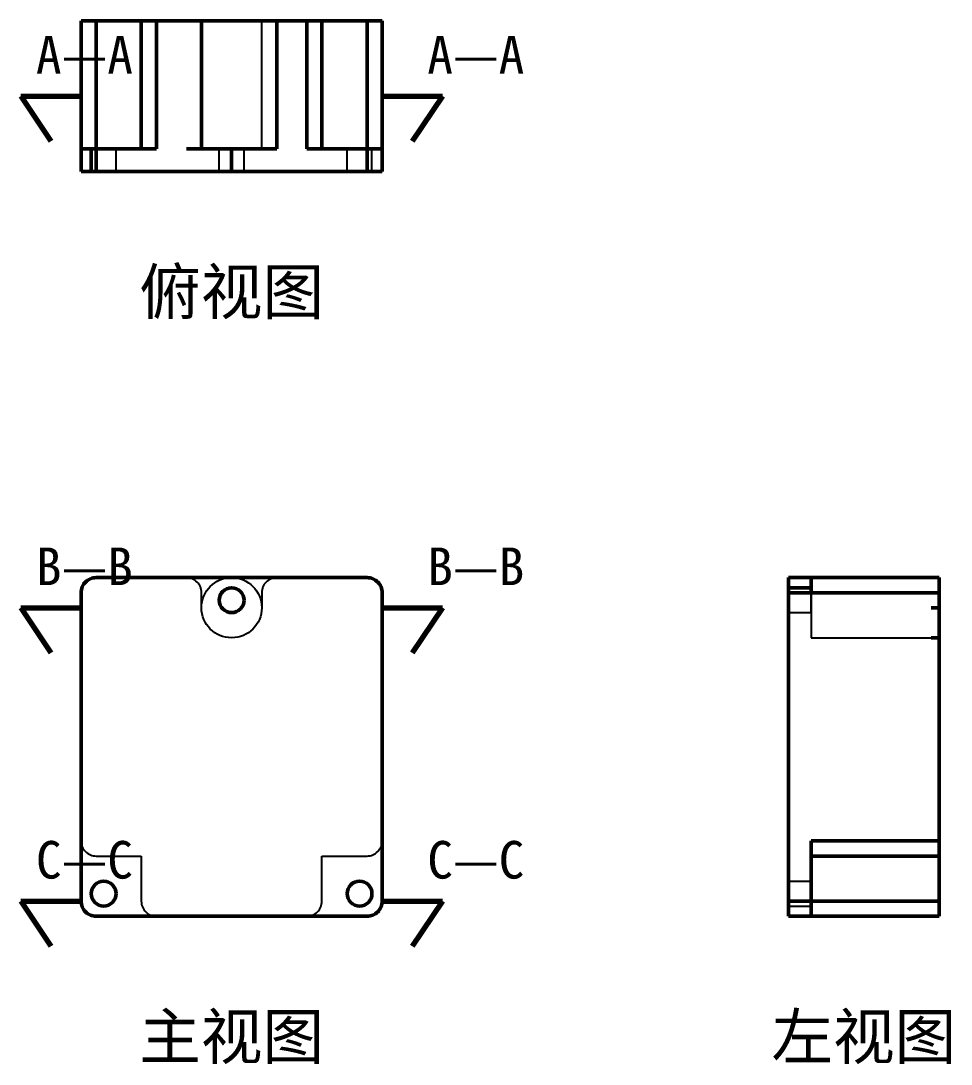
# Model space of a CAD drawing. Header units: millimetres. Extents: x -49 to 118, y -287 to 121.
# Drawn here: x -6 to 117.6, y -17.7 to 121 of the extents above; entities that cross this region are included whole.
import ezdxf
from ezdxf.enums import TextEntityAlignment as Align

# ---------------------------------------------------------------- set-up
doc = ezdxf.new("R2010")
doc.units = ezdxf.units.MM
for name, color, linetype, lineweight in [('剖切线', 1, 'Continuous', 70), ('可见轮廓', 7, 'Continuous', 50), ('标注', 2, 'Continuous', 25), ('隐藏线', 5, 'Continuous', 25)]:
    doc.layers.add(name, color=color, linetype=linetype, lineweight=lineweight)
doc.styles.add('中文字体', font='simhei.ttf')

msp = doc.modelspace()

# ---------------------------------------------------------------- linework, layer by layer
at = {"layer": '剖切线'}
for p, q in [((-6, 111), (2, 111)), ((-6, 111), (-2, 105)), ((42, 111), (50, 111)), ((50, 111), (46, 105)), ((-6, 43), (2, 43)), ((-6, 43), (-2, 37)), ((42, 43), (50, 43)), ((50, 43), (46, 37)), ((-6, 4), (2, 4)), ((-6, 4), (-2, -2)), ((42, 4), (50, 4)), ((50, 4), (46, -2))]:
    msp.add_line(p, q, dxfattribs=at)
at = {"layer": '可见轮廓'}
for p, q in [((2, 112.5), (2, 121)), ((2, 121), (2.01, 121)), ((2, 121), (4, 121)), ((2, 121), (2, 101)), ((2, 104), (2, 121)), ((2.04, 121), (2.09, 121)), ((2.09, 121), (2.15, 121)), ((2.15, 121), (2.24, 121)), ((2.24, 121), (2.34, 121)), ((2.34, 121), (2.45, 121)), ((2.45, 121), (2.59, 121)), ((2.59, 121), (2.73, 121)), ((2.73, 121), (2.89, 121)), ((2.89, 121), (3.06, 121)), ((3.06, 121), (3.23, 121)), ((3.23, 121), (3.42, 121)), ((3.42, 121), (3.61, 121)), ((3.61, 121), (3.8, 121)), ((3.8, 121), (4, 121)), ((7, 121), (4, 121)), ((4, 121), (4, 112.5)), ((10, 121), (7, 121)), ((10, 121), (10.01, 121)), ((10, 112.5), (10, 121)), ((10, 121), (12, 121)), ((10, 104), (10, 121)), ((10.04, 121), (10.09, 121)), ((10.09, 121), (10.15, 121)), ((10.15, 121), (10.24, 121)), ((10.24, 121), (10.34, 121)), ((10.34, 121), (10.45, 121)), ((10.45, 121), (10.59, 121)), ((10.59, 121), (10.73, 121)), ((10.73, 121), (10.89, 121)), ((10.89, 121), (11.06, 121)), ((11.06, 121), (11.23, 121)), ((11.23, 121), (11.42, 121)), ((11.42, 121), (11.61, 121)), ((11.61, 121), (11.8, 121)), ((11.8, 121), (12, 121)), ((12, 121), (22, 121)), ((12, 121), (12, 112.5)), ((16, 121), (18, 121)), ((18, 121), (26, 121)), ((18, 104), (18, 121)), ((22, 121), (32, 121)), ((26, 121), (28, 121)), ((28, 104), (28, 121)), ((32, 121), (32.2, 121)), ((32, 112.5), (32, 121)), ((32, 121), (34, 121)), ((32, 104), (32, 121)), ((32.2, 121), (32.39, 121)), ((32.39, 121), (32.58, 121)), ((32.58, 121), (32.77, 121)), ((32.77, 121), (32.94, 121)), ((32.94, 121), (33.11, 121)), ((33.11, 121), (33.27, 121)), ((33.27, 121), (33.41, 121)), ((33.41, 121), (33.55, 121)), ((33.55, 121), (33.66, 121)), ((33.66, 121), (33.76, 121)), ((33.76, 121), (33.85, 121)), ((33.85, 121), (33.91, 121)), ((33.91, 121), (33.96, 121)), ((33.96, 121), (33.99, 121)), ((37, 121), (34, 121)), ((34, 121), (34, 112.5)), ((40, 121), (37, 121)), ((40, 121), (40.2, 121)), ((40, 112.5), (40, 121)), ((40, 121), (42, 121)), ((40, 121), (40, 101)), ((40, 104), (40, 121)), ((40.2, 121), (40.39, 121)), ((40.39, 121), (40.58, 121)), ((40.58, 121), (40.77, 121)), ((40.77, 121), (40.94, 121)), ((40.94, 121), (41.11, 121)), ((41.11, 121), (41.27, 121)), ((41.27, 121), (41.41, 121)), ((41.41, 121), (41.55, 121)), ((41.55, 121), (41.66, 121)), ((41.66, 121), (41.76, 121)), ((41.76, 121), (41.85, 121)), ((41.85, 121), (41.91, 121)), ((41.91, 121), (41.96, 121)), ((41.96, 121), (41.99, 121)), ((42, 111), (42, 121)), ((42, 121), (42, 112.5)), ((42, 104), (42, 121)), ((2, 111), (2, 112.5)), ((4, 112.5), (4, 104)), ((10, 104), (10, 112.5)), ((12, 112.5), (12, 111)), ((32, 111), (32, 112.5)), ((34, 112.5), (34, 104)), ((40, 104), (40, 112.5)), ((42, 112.5), (42, 111)), ((2, 104), (2, 111)), ((12, 111), (12, 104)), ((32, 104), (32, 111)), ((42, 104), (42, 111)), ((2, 104), (2, 101)), ((2, 102.5), (2, 104)), ((2, 104), (2.01, 104)), ((2.04, 104), (2.09, 104)), ((2.09, 104), (2.15, 104)), ((2.15, 104), (2.24, 104)), ((2.24, 104), (2.34, 104)), ((2.34, 104), (2.45, 104)), ((2.45, 104), (2.59, 104)), ((2.59, 104), (2.73, 104)), ((2.76, 104), (2.67, 104)), ((2.73, 104), (2.89, 104)), ((2.85, 104), (2.76, 104)), ((2.94, 104), (2.85, 104)), ((2.89, 104), (3.06, 104)), ((3.04, 104), (2.94, 104)), ((3.14, 104), (3.04, 104)), ((3.06, 104), (3.23, 104)), ((3.23, 104), (3.42, 104)), ((3.35, 104), (3.24, 104)), ((3.35, 104), (3.36, 104)), ((3.35, 102.5), (3.35, 104)), ((3.36, 104), (3.39, 104)), ((3.42, 104), (3.61, 104)), ((3.45, 104), (3.52, 104)), ((3.52, 104), (3.62, 104)), ((3.61, 104), (3.8, 104)), ((3.62, 104), (3.73, 104)), ((3.73, 104), (3.86, 104)), ((3.8, 104), (4, 104)), ((3.86, 104), (4, 104)), ((4, 104), (7, 104)), ((4, 104), (4, 102.5)), ((4, 104), (4, 101)), ((7, 104), (12, 104)), ((18, 104), (16, 104)), ((18, 104), (26, 104)), ((20.35, 103.81), (20.35, 104)), ((22, 101), (22, 104)), ((22, 103.81), (22, 104)), ((23.65, 103.81), (23.65, 104)), ((28, 104), (26, 104)), ((32, 104), (37, 104)), ((37, 104), (40, 104)), ((40, 104), (40.2, 104)), ((40, 102.5), (40, 104)), ((40.2, 104), (40.39, 104)), ((40.39, 104), (40.58, 104)), ((40.58, 104), (40.77, 104)), ((40.77, 104), (40.94, 104)), ((40.94, 104), (41.11, 104)), ((41.11, 104), (41.27, 104)), ((41.27, 104), (41.41, 104)), ((41.41, 104), (41.55, 104)), ((41.55, 104), (41.66, 104)), ((41.66, 104), (41.76, 104)), ((41.76, 104), (41.85, 104)), ((41.85, 104), (41.91, 104)), ((41.91, 104), (41.96, 104)), ((41.96, 104), (41.99, 104)), ((42, 104), (42, 102.5)), ((42, 104), (42, 101)), ((2, 101), (2, 102.5)), ((3.35, 101), (3.35, 102.5)), ((4, 102.5), (4, 101)), ((40, 101), (40, 102.5)), ((42, 102.5), (42, 101)), ((2, 101), (2.01, 101)), ((4, 101), (2, 101)), ((2.04, 101), (2.09, 101)), ((2.09, 101), (2.15, 101)), ((2.15, 101), (2.24, 101)), ((2.24, 101), (2.34, 101)), ((2.34, 101), (2.45, 101)), ((2.45, 101), (2.59, 101)), ((2.59, 101), (2.67, 101)), ((2.67, 101), (2.76, 101)), ((2.89, 101), (2.73, 101)), ((2.76, 101), (2.85, 101)), ((2.85, 101), (2.94, 101)), ((3.06, 101), (2.89, 101)), ((2.94, 101), (3.04, 101)), ((3.04, 101), (3.14, 101)), ((3.14, 101), (3.24, 101)), ((3.42, 101), (3.23, 101)), ((3.24, 101), (3.35, 101)), ((3.35, 101), (3.35, 101.19)), ((3.35, 101), (3.36, 101)), ((3.36, 101), (3.39, 101)), ((3.61, 101), (3.42, 101)), ((3.45, 101), (3.52, 101)), ((3.52, 101), (3.62, 101)), ((3.8, 101), (3.61, 101)), ((3.62, 101), (3.73, 101)), ((3.73, 101), (3.86, 101)), ((4, 101), (3.8, 101)), ((3.86, 101), (4, 101)), ((4, 101), (22, 101)), ((5, 101), (5, 101.19)), ((6.65, 101), (6.65, 101.19)), ((20.35, 101), (20.35, 101.19)), ((22, 101), (22, 101.19)), ((22, 101), (40, 101)), ((23.65, 101), (23.65, 101.19)), ((37.35, 101), (37.35, 101.19)), ((39, 101), (39, 101.19)), ((40.2, 101), (40, 101)), ((42, 101), (40, 101)), ((40.39, 101), (40.2, 101)), ((40.58, 101), (40.39, 101)), ((40.77, 101), (40.58, 101)), ((40.65, 101), (40.65, 101.19)), ((40.94, 101), (40.77, 101)), ((41.11, 101), (40.94, 101)), ((41.27, 101), (41.11, 101)), ((41.41, 101), (41.27, 101)), ((41.55, 101), (41.41, 101)), ((41.66, 101), (41.55, 101)), ((41.76, 101), (41.66, 101)), ((41.85, 101), (41.76, 101)), ((41.91, 101), (41.85, 101)), ((41.96, 101), (41.91, 101)), ((42, 101), (41.99, 101)), ((4, 47), (22, 47)), ((22, 47), (40, 47)), ((99, 47), (96, 47)), ((96, 47), (106, 47)), ((96, 45), (96, 47)), ((116, 47), (96, 47)), ((96, 46.96), (96, 46.99)), ((96, 46.91), (96, 46.96)), ((96, 46.85), (96, 46.91)), ((96, 46.76), (96, 46.85)), ((96, 46.66), (96, 46.76)), ((96, 46.55), (96, 46.66)), ((96, 46.41), (96, 46.55)), ((96, 46.27), (96, 46.41)), ((96, 46.33), (96, 46.24)), ((96, 46.11), (96, 46.27)), ((96, 46.24), (96, 46.15)), ((96, 46.15), (96, 46.06)), ((96, 45.94), (96, 46.11)), ((96, 46.06), (96, 45.96)), ((96, 45.96), (96, 45.86)), ((96, 45.77), (96, 45.94)), ((96, 45.58), (96, 45.77)), ((106, 47), (99, 47)), ((99, 47), (116, 47)), ((99, 46.96), (99, 46.99)), ((99, 46.91), (99, 46.96)), ((99, 46.85), (99, 46.91)), ((99, 46.76), (99, 46.85)), ((99, 46.66), (99, 46.76)), ((99, 46.55), (99, 46.66)), ((99, 46.41), (99, 46.55)), ((99, 46.33), (99, 46.41)), ((99, 46.24), (99, 46.33)), ((99, 46.27), (99, 46.11)), ((99, 46.15), (99, 46.24)), ((99, 46.06), (99, 46.15)), ((99, 46.11), (99, 45.94)), ((99, 45.96), (99, 46.06)), ((99, 45.86), (99, 45.96)), ((99, 45.76), (99, 45.86)), ((99, 45.77), (99, 45.58)), ((107.5, 47), (106, 47)), ((106, 47), (116, 47)), ((116, 47), (107.5, 47)), ((116, 47), (116, 45)), ((116, 46.96), (116, 46.99)), ((116, 46.91), (116, 46.96)), ((116, 46.85), (116, 46.91)), ((116, 46.76), (116, 46.85)), ((116, 46.66), (116, 46.76)), ((116, 46.55), (116, 46.66)), ((116, 46.41), (116, 46.55)), ((116, 46.27), (116, 46.41)), ((116, 46.11), (116, 46.27)), ((116, 45.94), (116, 46.11)), ((116, 45.77), (116, 45.94)), ((116, 45.58), (116, 45.77)), ((2, 24.5), (2, 45)), ((42, 45), (42, 24.5)), ((96, 45.76), (96, 45.65)), ((96, 45.65), (97.5, 45.65)), ((96, 45.64), (96, 45.65)), ((96, 45.65), (96, 42.35)), ((96, 45.65), (96.19, 45.65)), ((96, 45.55), (96, 45.61)), ((96, 45.39), (96, 45.58)), ((96, 45.48), (96, 45.55)), ((96, 45.38), (96, 45.48)), ((96, 45.2), (96, 45.39)), ((96, 45.27), (96, 45.38)), ((96, 45.14), (96, 45.27)), ((96, 45), (96, 45.2)), ((96, 45), (96, 45.14)), ((96, 45), (96, 24.5)), ((106, 45), (96, 45)), ((116, 45), (96, 45)), ((97.5, 45.65), (99, 45.65)), ((99, 45.65), (99, 45.76)), ((99, 45.64), (99, 45.65)), ((99, 45.55), (99, 45.61)), ((99, 45.58), (99, 45.39)), ((99, 45.48), (99, 45.55)), ((99, 45.38), (99, 45.48)), ((99, 45.39), (99, 45.2)), ((99, 45.27), (99, 45.38)), ((99, 45.14), (99, 45.27)), ((99, 45.2), (99, 45)), ((99, 45), (99, 45.14)), ((99, 45), (116, 45)), ((116, 45), (106, 45)), ((116, 45.39), (116, 45.58)), ((116, 45.2), (116, 45.39)), ((116, 45), (116, 45.2)), ((116, 45), (116, 24.5)), ((114.94, 43), (116, 43)), ((116, 43), (116, 39)), ((96, 42.35), (96.19, 42.35)), ((114.94, 39), (116, 39)), ((2, 4), (2, 24.5)), ((42, 24.5), (42, 4)), ((96, 24.5), (96, 4)), ((116, 24.5), (116, 12)), ((99, 12), (99, 7)), ((99, 12), (99, 11.8)), ((99, 12), (106, 12)), ((99, 10), (99, 12)), ((99, 12), (116, 12)), ((99, 11.8), (99, 11.61)), ((99, 11.61), (99, 11.42)), ((99, 11.42), (99, 11.23)), ((99, 11.23), (99, 11.06)), ((106, 12), (107.5, 12)), ((107.5, 12), (116, 12)), ((116, 12), (116, 11.8)), ((116, 12), (116, 10)), ((116, 11.8), (116, 11.61)), ((116, 11.61), (116, 11.42)), ((116, 11.42), (116, 11.23)), ((116, 11.23), (116, 11.06)), ((99, 11.06), (99, 10.89)), ((99, 10.89), (99, 10.73)), ((99, 10.73), (99, 10.59)), ((107.5, 10), (99, 10)), ((99, 10), (116, 10)), ((116, 10), (107.5, 10)), ((116, 11.06), (116, 10.89)), ((116, 10.89), (116, 10.73)), ((116, 10.73), (116, 10.59)), ((116, 10.59), (116, 10.45)), ((116, 10.45), (116, 10.34)), ((116, 10.34), (116, 10.24)), ((116, 10.24), (116, 10.15)), ((116, 10.15), (116, 10.09)), ((116, 10.09), (116, 10.04)), ((116, 10.04), (116, 10.01)), ((116, 7), (116, 10)), ((99, 7), (99, 4)), ((116, 4), (116, 7)), ((96, 6.65), (96, 3.35)), ((96, 6.65), (96, 3.35)), ((96, 6.65), (96.19, 6.65)), ((98.81, 6.65), (99, 6.65)), ((99, 6.65), (99, 3.35)), ((96, 3.8), (96, 4)), ((96, 4), (97.5, 4)), ((96, 2), (96, 4)), ((99, 4), (96, 4)), ((96, 3.61), (96, 3.8)), ((96, 3.42), (96, 3.61)), ((96, 3.23), (96, 3.42)), ((96, 3.35), (96.19, 3.35)), ((96, 3.35), (96.19, 3.35)), ((96, 3.06), (96, 3.23)), ((96, 2.89), (96, 3.06)), ((96, 2.73), (96, 2.89)), ((97.5, 4), (99, 4)), ((98.81, 3.35), (99, 3.35)), ((99, 4), (99, 3.8)), ((99, 4), (107.5, 4)), ((99, 4), (99, 2)), ((99, 4), (116, 4)), ((99, 3.8), (99, 3.61)), ((99, 3.61), (99, 3.42)), ((99, 3.42), (99, 3.23)), ((99, 3.23), (99, 3.06)), ((99, 3.06), (99, 2.89)), ((99, 2.89), (99, 2.73)), ((107.5, 4), (116, 4)), ((116, 4), (116, 3.8)), ((116, 4), (116, 2)), ((116, 3.8), (116, 3.61)), ((116, 3.61), (116, 3.42)), ((116, 3.42), (116, 3.23)), ((116, 3.23), (116, 3.06)), ((116, 3.06), (116, 2.89)), ((116, 2.89), (116, 2.73)), ((22, 2), (4, 2)), ((40, 2), (22, 2)), ((96, 2.59), (96, 2.73)), ((96, 2.45), (96, 2.59)), ((96, 2.34), (96, 2.45)), ((96, 2.24), (96, 2.34)), ((96, 2.15), (96, 2.24)), ((96, 2.09), (96, 2.15)), ((96, 2.04), (96, 2.09)), ((96, 2), (96, 2.01)), ((97.5, 2), (96, 2)), ((99, 2), (96, 2)), ((99, 2), (97.5, 2)), ((99, 2.73), (99, 2.59)), ((99, 2.59), (99, 2.45)), ((99, 2.45), (99, 2.34)), ((99, 2.34), (99, 2.24)), ((99, 2.24), (99, 2.15)), ((99, 2.15), (99, 2.09)), ((99, 2.09), (99, 2.04)), ((99, 2.04), (99, 2.01)), ((99, 2), (106, 2)), ((99, 2), (116, 2)), ((106, 2), (107.5, 2)), ((107.5, 2), (116, 2)), ((116, 2.73), (116, 2.59)), ((116, 2.59), (116, 2.45)), ((116, 2.45), (116, 2.34)), ((116, 2.34), (116, 2.24)), ((116, 2.24), (116, 2.15)), ((116, 2.15), (116, 2.09)), ((116, 2.09), (116, 2.04)), ((116, 2.04), (116, 2.01))]:
    msp.add_line(p, q, dxfattribs=at)
for centre in [(22, 44), (5, 5), (39, 5)]:
    msp.add_circle(centre, 1.65, dxfattribs=at)
for centre, start, end in [((4, 45), 135, 180), ((4, 45), 90, 135), ((40, 45), 45, 90), ((40, 45), 0, 45), ((4, 4), 180, -135), ((40, 4), -45, 0), ((4, 4), -135, -90), ((40, 4), -90, -45)]:
    msp.add_arc(centre, 2, start, end, dxfattribs=at)
at = {"layer": '隐藏线'}
for p, q in [((2, 121), (2, 111)), ((2.04, 121), (2.01, 121)), ((16, 121), (4, 121)), ((16.2, 121), (16, 121)), ((16.39, 121), (16.2, 121)), ((16.58, 121), (16.39, 121)), ((16.77, 121), (16.58, 121)), ((16.94, 121), (16.77, 121)), ((17.11, 121), (16.94, 121)), ((17.27, 121), (17.11, 121)), ((17.41, 121), (17.27, 121)), ((17.55, 121), (17.41, 121)), ((17.66, 121), (17.55, 121)), ((17.76, 121), (17.66, 121)), ((17.85, 121), (17.76, 121)), ((17.91, 121), (17.85, 121)), ((17.96, 121), (17.91, 121)), ((18, 121), (17.99, 121)), ((18, 121), (18.08, 121)), ((18, 121), (18, 112.5)), ((18.08, 121), (18.31, 121)), ((18.31, 121), (18.68, 121)), ((18.68, 121), (19.17, 121)), ((19.17, 121), (19.78, 121)), ((19.78, 121), (20.47, 121)), ((20.47, 121), (21.22, 121)), ((21.22, 121), (22, 121)), ((22, 121), (22.78, 121)), ((22.78, 121), (23.53, 121)), ((23.53, 121), (24.22, 121)), ((24.22, 121), (24.83, 121)), ((24.83, 121), (25.32, 121)), ((25.32, 121), (25.69, 121)), ((25.69, 121), (25.92, 121)), ((25.92, 121), (26, 121)), ((26, 112.5), (26, 121)), ((26.04, 121), (26.01, 121)), ((26.09, 121), (26.04, 121)), ((26.15, 121), (26.09, 121)), ((26.24, 121), (26.15, 121)), ((26.34, 121), (26.24, 121)), ((26.45, 121), (26.34, 121)), ((26.59, 121), (26.45, 121)), ((26.73, 121), (26.59, 121)), ((26.89, 121), (26.73, 121)), ((27.06, 121), (26.89, 121)), ((27.23, 121), (27.06, 121)), ((27.42, 121), (27.23, 121)), ((27.61, 121), (27.42, 121)), ((27.8, 121), (27.61, 121)), ((28, 121), (27.8, 121)), ((40, 121), (28, 121)), ((18, 112.5), (18, 104)), ((26, 104), (26, 112.5)), ((3.38, 104), (3.35, 104)), ((3.48, 104), (3.38, 104)), ((3.63, 104), (3.48, 104)), ((3.67, 104), (3.59, 104)), ((3.83, 104), (3.63, 104)), ((3.75, 104), (3.67, 104)), ((3.83, 104), (3.75, 104)), ((4.08, 104), (3.83, 104)), ((3.92, 104), (3.83, 104)), ((4, 104), (3.92, 104)), ((4, 104), (4.11, 104)), ((4.37, 104), (4.08, 104)), ((4.11, 104), (4.23, 104)), ((4.23, 104), (4.35, 104)), ((4.35, 104), (4.47, 104)), ((4.68, 104), (4.37, 104)), ((4.47, 104), (4.6, 104)), ((4.6, 104), (4.73, 104)), ((5, 104), (4.68, 104)), ((4.73, 104), (4.87, 104)), ((4.87, 104), (5, 104)), ((5, 104), (5.32, 104)), ((5.32, 104), (5.63, 104)), ((5.63, 104), (5.92, 104)), ((5.92, 104), (6.17, 104)), ((6.17, 104), (6.37, 104)), ((6.37, 104), (6.52, 104)), ((6.52, 104), (6.62, 104)), ((6.62, 104), (6.65, 104)), ((6.65, 102.5), (6.65, 104)), ((10, 104), (7, 104)), ((10.04, 104), (10.01, 104)), ((10.09, 104), (10.04, 104)), ((10.15, 104), (10.09, 104)), ((10.24, 104), (10.15, 104)), ((10.34, 104), (10.24, 104)), ((10.45, 104), (10.34, 104)), ((10.59, 104), (10.45, 104)), ((10.73, 104), (10.59, 104)), ((10.89, 104), (10.73, 104)), ((11.06, 104), (10.89, 104)), ((11.23, 104), (11.06, 104)), ((11.42, 104), (11.23, 104)), ((11.61, 104), (11.42, 104)), ((11.8, 104), (11.61, 104)), ((12, 104), (11.8, 104)), ((22, 104), (16, 104)), ((16, 104), (16.2, 104)), ((16.2, 104), (16.39, 104)), ((16.39, 104), (16.58, 104)), ((16.58, 104), (16.77, 104)), ((16.77, 104), (16.94, 104)), ((16.94, 104), (17.11, 104)), ((17.11, 104), (17.27, 104)), ((17.27, 104), (17.41, 104)), ((17.41, 104), (17.55, 104)), ((17.55, 104), (17.66, 104)), ((17.66, 104), (17.76, 104)), ((17.76, 104), (17.85, 104)), ((17.85, 104), (17.91, 104)), ((17.91, 104), (17.96, 104)), ((17.96, 104), (17.99, 104)), ((18, 104), (18.08, 104)), ((18.08, 104), (18.31, 104)), ((18.31, 104), (18.68, 104)), ((18.68, 104), (19.17, 104)), ((19.17, 104), (19.78, 104)), ((19.78, 104), (20.47, 104)), ((20.38, 104), (20.35, 104)), ((20.35, 102.5), (20.35, 104)), ((20.36, 104), (20.37, 104)), ((20.48, 104), (20.38, 104)), ((20.47, 104), (21.22, 104)), ((20.63, 104), (20.48, 104)), ((20.49, 104), (20.54, 104)), ((20.61, 104), (20.69, 104)), ((20.83, 104), (20.63, 104)), ((20.69, 104), (20.81, 104)), ((20.81, 104), (20.95, 104)), ((21.08, 104), (20.83, 104)), ((20.95, 104), (21.1, 104)), ((21.37, 104), (21.08, 104)), ((21.1, 104), (21.27, 104)), ((21.22, 104), (22, 104)), ((21.27, 104), (21.44, 104)), ((21.68, 104), (21.37, 104)), ((21.44, 104), (21.62, 104)), ((21.62, 104), (21.81, 104)), ((22, 104), (21.68, 104)), ((21.81, 104), (22, 104)), ((22, 104), (22.19, 104)), ((22.32, 104), (22, 104)), ((22, 104), (22.78, 104)), ((28, 104), (22, 104)), ((22.19, 104), (22.38, 104)), ((22.63, 104), (22.32, 104)), ((22.38, 104), (22.56, 104)), ((22.56, 104), (22.73, 104)), ((22.92, 104), (22.63, 104)), ((22.73, 104), (22.9, 104)), ((22.78, 104), (23.53, 104)), ((22.9, 104), (23.05, 104)), ((23.17, 104), (22.92, 104)), ((23.05, 104), (23.19, 104)), ((23.37, 104), (23.17, 104)), ((23.19, 104), (23.31, 104)), ((23.31, 104), (23.39, 104)), ((23.39, 104), (23.46, 104)), ((23.46, 104), (23.51, 104)), ((23.51, 104), (23.56, 104)), ((23.53, 104), (24.22, 104)), ((23.56, 104), (23.6, 104)), ((23.65, 102.5), (23.65, 104)), ((24.22, 104), (24.83, 104)), ((24.83, 104), (25.32, 104)), ((25.32, 104), (25.69, 104)), ((25.69, 104), (25.92, 104)), ((25.92, 104), (26, 104)), ((26, 104), (26.01, 104)), ((26.04, 104), (26.09, 104)), ((26.09, 104), (26.15, 104)), ((26.15, 104), (26.24, 104)), ((26.24, 104), (26.34, 104)), ((26.34, 104), (26.45, 104)), ((26.45, 104), (26.59, 104)), ((26.59, 104), (26.73, 104)), ((26.73, 104), (26.89, 104)), ((26.89, 104), (27.06, 104)), ((27.06, 104), (27.23, 104)), ((27.23, 104), (27.42, 104)), ((27.42, 104), (27.61, 104)), ((27.61, 104), (27.8, 104)), ((27.8, 104), (28, 104)), ((32.2, 104), (32, 104)), ((32.39, 104), (32.2, 104)), ((32.58, 104), (32.39, 104)), ((32.77, 104), (32.58, 104)), ((32.94, 104), (32.77, 104)), ((33.11, 104), (32.94, 104)), ((33.27, 104), (33.11, 104)), ((33.41, 104), (33.27, 104)), ((33.55, 104), (33.41, 104)), ((33.66, 104), (33.55, 104)), ((33.76, 104), (33.66, 104)), ((33.85, 104), (33.76, 104)), ((33.91, 104), (33.85, 104)), ((33.96, 104), (33.91, 104)), ((34, 104), (33.99, 104)), ((37, 104), (34, 104)), ((37.38, 104), (37.35, 104)), ((37.35, 102.5), (37.35, 104)), ((37.48, 104), (37.38, 104)), ((37.63, 104), (37.48, 104)), ((37.83, 104), (37.63, 104)), ((38.08, 104), (37.83, 104)), ((38.37, 104), (38.08, 104)), ((38.68, 104), (38.37, 104)), ((39, 104), (38.68, 104)), ((39, 104), (39.32, 104)), ((39.32, 104), (39.63, 104)), ((39.63, 104), (39.92, 104)), ((39.92, 104), (40.17, 104)), ((40.17, 104), (40.37, 104)), ((40.37, 104), (40.52, 104)), ((40.52, 104), (40.62, 104)), ((40.62, 104), (40.65, 104)), ((40.65, 102.5), (40.65, 104)), ((42, 104), (41.99, 104)), ((6.65, 101), (6.65, 102.5)), ((20.35, 101), (20.35, 102.5)), ((23.65, 101), (23.65, 102.5)), ((37.35, 101), (37.35, 102.5)), ((40.65, 101), (40.65, 102.5)), ((3.38, 101), (3.35, 101)), ((3.48, 101), (3.38, 101)), ((3.63, 101), (3.48, 101)), ((3.59, 101), (3.67, 101)), ((3.83, 101), (3.63, 101)), ((3.67, 101), (3.75, 101)), ((3.75, 101), (3.83, 101)), ((4.08, 101), (3.83, 101)), ((3.83, 101), (3.92, 101)), ((3.92, 101), (4, 101)), ((4, 101), (4.11, 101)), ((4.37, 101), (4.08, 101)), ((4.11, 101), (4.23, 101)), ((4.23, 101), (4.35, 101)), ((4.35, 101), (4.47, 101)), ((4.68, 101), (4.37, 101)), ((4.47, 101), (4.6, 101)), ((4.6, 101), (4.73, 101)), ((5, 101), (4.68, 101)), ((4.73, 101), (4.87, 101)), ((4.87, 101), (5, 101)), ((5, 101), (5.32, 101)), ((5.32, 101), (5.63, 101)), ((5.63, 101), (5.92, 101)), ((5.92, 101), (6.17, 101)), ((6.17, 101), (6.37, 101)), ((6.37, 101), (6.52, 101)), ((6.52, 101), (6.62, 101)), ((6.62, 101), (6.65, 101)), ((20.38, 101), (20.35, 101)), ((20.48, 101), (20.38, 101)), ((20.63, 101), (20.48, 101)), ((20.83, 101), (20.63, 101)), ((21.08, 101), (20.83, 101)), ((21.37, 101), (21.08, 101)), ((21.68, 101), (21.37, 101)), ((22, 101), (21.68, 101)), ((22, 101), (22.32, 101)), ((22.32, 101), (22.63, 101)), ((22.63, 101), (22.92, 101)), ((22.92, 101), (23.17, 101)), ((23.17, 101), (23.37, 101)), ((23.37, 101), (23.52, 101)), ((23.52, 101), (23.62, 101)), ((23.62, 101), (23.65, 101)), ((37.38, 101), (37.35, 101)), ((37.48, 101), (37.38, 101)), ((37.63, 101), (37.48, 101)), ((37.83, 101), (37.63, 101)), ((38.08, 101), (37.83, 101)), ((38.37, 101), (38.08, 101)), ((38.68, 101), (38.37, 101)), ((39, 101), (38.68, 101)), ((39, 101), (39.32, 101)), ((39.32, 101), (39.63, 101)), ((39.63, 101), (39.92, 101)), ((39.92, 101), (40.17, 101)), ((40.17, 101), (40.37, 101)), ((40.37, 101), (40.52, 101)), ((40.52, 101), (40.62, 101)), ((40.62, 101), (40.65, 101)), ((41.96, 101), (41.99, 101)), ((4, 47), (16, 47)), ((16, 47), (22, 47)), ((22, 47), (28, 47)), ((28, 47), (40, 47)), ((18, 44), (18, 45)), ((26, 45), (26, 44)), ((96, 45.65), (96, 45.57)), ((96, 45.57), (96, 45.49)), ((96, 45.49), (96, 45.41)), ((96, 45.41), (96, 45.33)), ((96, 45.33), (96, 45.25)), ((96, 45.25), (96, 45.17)), ((96, 45.17), (96, 45.08)), ((96, 45.08), (96, 45)), ((96, 44.89), (96, 45)), ((96, 44.77), (96, 44.89)), ((96, 44.65), (96, 44.77)), ((96, 44.53), (96, 44.65)), ((96, 44.4), (96, 44.53)), ((96, 44.27), (96, 44.4)), ((99, 45.57), (99, 45.65)), ((99, 45.49), (99, 45.57)), ((99, 45.41), (99, 45.49)), ((99, 45.33), (99, 45.41)), ((99, 45.25), (99, 45.33)), ((99, 45.17), (99, 45.25)), ((99, 45.08), (99, 45.17)), ((99, 45), (99, 45.08)), ((99, 44.89), (99, 45)), ((99, 45), (99, 44)), ((99, 44.77), (99, 44.89)), ((99, 44.65), (99, 44.77)), ((99, 44.53), (99, 44.65)), ((99, 44.4), (99, 44.53)), ((99, 44.27), (99, 44.4)), ((116, 45), (116, 44)), ((18, 43), (18, 44)), ((26, 44), (26, 43)), ((96, 44.13), (96, 44.27)), ((96, 44), (96, 44.13)), ((96, 43.68), (96, 44)), ((96, 43.37), (96, 43.68)), ((96, 43.08), (96, 43.37)), ((96, 42.83), (96, 43.08)), ((99, 44.13), (99, 44.27)), ((99, 44), (99, 44.13)), ((99, 43.87), (99, 44)), ((99, 44), (99, 43)), ((99, 43.73), (99, 43.87)), ((99, 43.6), (99, 43.73)), ((99, 43.47), (99, 43.6)), ((99, 43.35), (99, 43.47)), ((99, 43.23), (99, 43.35)), ((99, 43.11), (99, 43.23)), ((99, 43), (99, 43.11)), ((99, 42.86), (99, 43)), ((99, 43), (99, 42.22)), ((116, 44), (116, 43)), ((116, 43), (116, 42.22)), ((96, 42.63), (96, 42.83)), ((96, 42.48), (96, 42.63)), ((96, 42.38), (96, 42.48)), ((96, 42.35), (96, 42.38)), ((96, 42.35), (97.5, 42.35)), ((97.5, 42.35), (99, 42.35)), ((99, 42.73), (99, 42.86)), ((99, 42.62), (99, 42.73)), ((99, 42.52), (99, 42.62)), ((99, 42.45), (99, 42.52)), ((99, 42.35), (99, 42.36)), ((99, 42.22), (99, 41.47)), ((116, 42.22), (116, 41.47)), ((99, 41.47), (99, 40.78)), ((99, 40.78), (99, 40.17)), ((116, 41.47), (116, 40.78)), ((116, 40.78), (116, 40.17)), ((99, 40.17), (99, 39.68)), ((99, 39.68), (99, 39.31)), ((99, 39.31), (99, 39.08)), ((99, 39.08), (99, 39)), ((99, 39), (107.5, 39)), ((107.5, 39), (116, 39)), ((116, 40.17), (116, 39.68)), ((116, 39.68), (116, 39.31)), ((116, 39.31), (116, 39.08)), ((116, 39.08), (116, 39)), ((2, 12), (2, 24.5)), ((42, 24.5), (42, 12)), ((2, 7), (2, 12)), ((42, 12), (42, 7)), ((4, 10), (7, 10)), ((7, 10), (10, 10)), ((10, 10), (10, 7)), ((34, 10), (37, 10)), ((34, 7), (34, 10)), ((37, 10), (40, 10)), ((99, 10.45), (99, 10.59)), ((99, 10.34), (99, 10.45)), ((99, 10.24), (99, 10.34)), ((99, 10.15), (99, 10.24)), ((99, 10.09), (99, 10.15)), ((99, 10.04), (99, 10.09)), ((99, 10), (99, 10.01)), ((99, 7), (99, 10)), ((2, 4), (2, 7)), ((10, 7), (10, 4)), ((34, 4), (34, 7)), ((42, 7), (42, 4)), ((96, 6.65), (97.5, 6.65)), ((96, 6.62), (96, 6.65)), ((96, 6.52), (96, 6.62)), ((96, 6.37), (96, 6.52)), ((96, 6.17), (96, 6.37)), ((96, 5.92), (96, 6.17)), ((96, 5.63), (96, 5.92)), ((96, 5.32), (96, 5.63)), ((97.5, 6.65), (99, 6.65)), ((99, 6.62), (99, 6.65)), ((99, 6.52), (99, 6.62)), ((99, 6.37), (99, 6.52)), ((99, 6.17), (99, 6.37)), ((99, 5.92), (99, 6.17)), ((99, 5.63), (99, 5.92)), ((99, 5.32), (99, 5.63)), ((96, 5), (96, 5.32)), ((96, 4.68), (96, 5)), ((96, 4.37), (96, 4.68)), ((96, 4.08), (96, 4.37)), ((99, 5), (99, 5.32)), ((99, 4.68), (99, 5)), ((99, 4.37), (99, 4.68)), ((99, 4.08), (99, 4.37)), ((96, 3.83), (96, 4.08)), ((96, 3.63), (96, 3.83)), ((96, 3.48), (96, 3.63)), ((96, 3.38), (96, 3.48)), ((96, 3.35), (96, 3.38)), ((96, 3.35), (96, 3.38)), ((96, 3.35), (97.5, 3.35)), ((96, 3.35), (97.5, 3.35)), ((97.5, 3.35), (99, 3.35)), ((97.5, 3.35), (99, 3.35)), ((99, 3.83), (99, 4.08)), ((99, 3.63), (99, 3.83)), ((99, 3.48), (99, 3.63)), ((99, 3.38), (99, 3.48)), ((99, 3.35), (99, 3.38)), ((99, 3.35), (99, 3.38)), ((7, 2), (4, 2)), ((12, 2), (7, 2)), ((22, 2), (12, 2)), ((32, 2), (22, 2)), ((37, 2), (32, 2)), ((40, 2), (37, 2)), ((96, 2.04), (96, 2.01)), ((99, 2), (99, 2.01))]:
    msp.add_line(p, q, dxfattribs=at)
msp.add_circle((22, 43), 4, dxfattribs=at)
for centre, start, end in [((16, 45), 45, 90), ((16, 45), 45, 90), ((16, 45), 0, 45), ((16, 45), 0, 45), ((28, 45), 135, 180), ((28, 45), 135, 180), ((28, 45), 90, 135), ((28, 45), 90, 135), ((4, 12), 180, -135), ((4, 12), 180, -135), ((40, 12), -45, 0), ((40, 12), -45, 0), ((4, 12), -135, -90), ((4, 12), -135, -90), ((40, 12), -90, -45), ((40, 12), -90, -45), ((12, 4), 180, -135), ((12, 4), 180, -135), ((32, 4), -45, 0), ((32, 4), -45, 0), ((12, 4), -135, -90), ((12, 4), -135, -90), ((32, 4), -90, -45), ((32, 4), -90, -45)]:
    msp.add_arc(centre, 2, start, end, dxfattribs=at)

# ---------------------------------------------------------------- texts
at = {"layer": '标注', "style": '中文字体'}
for s, p in [('A—A', (-4, 114)), ('A—A', (48, 114)), ('B—B', (-4, 46)), ('B—B', (48, 46)), ('C—C', (-4, 7)), ('C—C', (48, 7))]:
    msp.add_text(s, height=5, dxfattribs=at).set_placement(p)
for s, p in [('俯视图', (22, 85)), ('主视图', (22, -14)), ('左视图', (106, -14))]:
    msp.add_text(s, height=6, dxfattribs=at).set_placement(p, align=Align.MIDDLE_CENTER)

doc.saveas('drawing.dxf')
